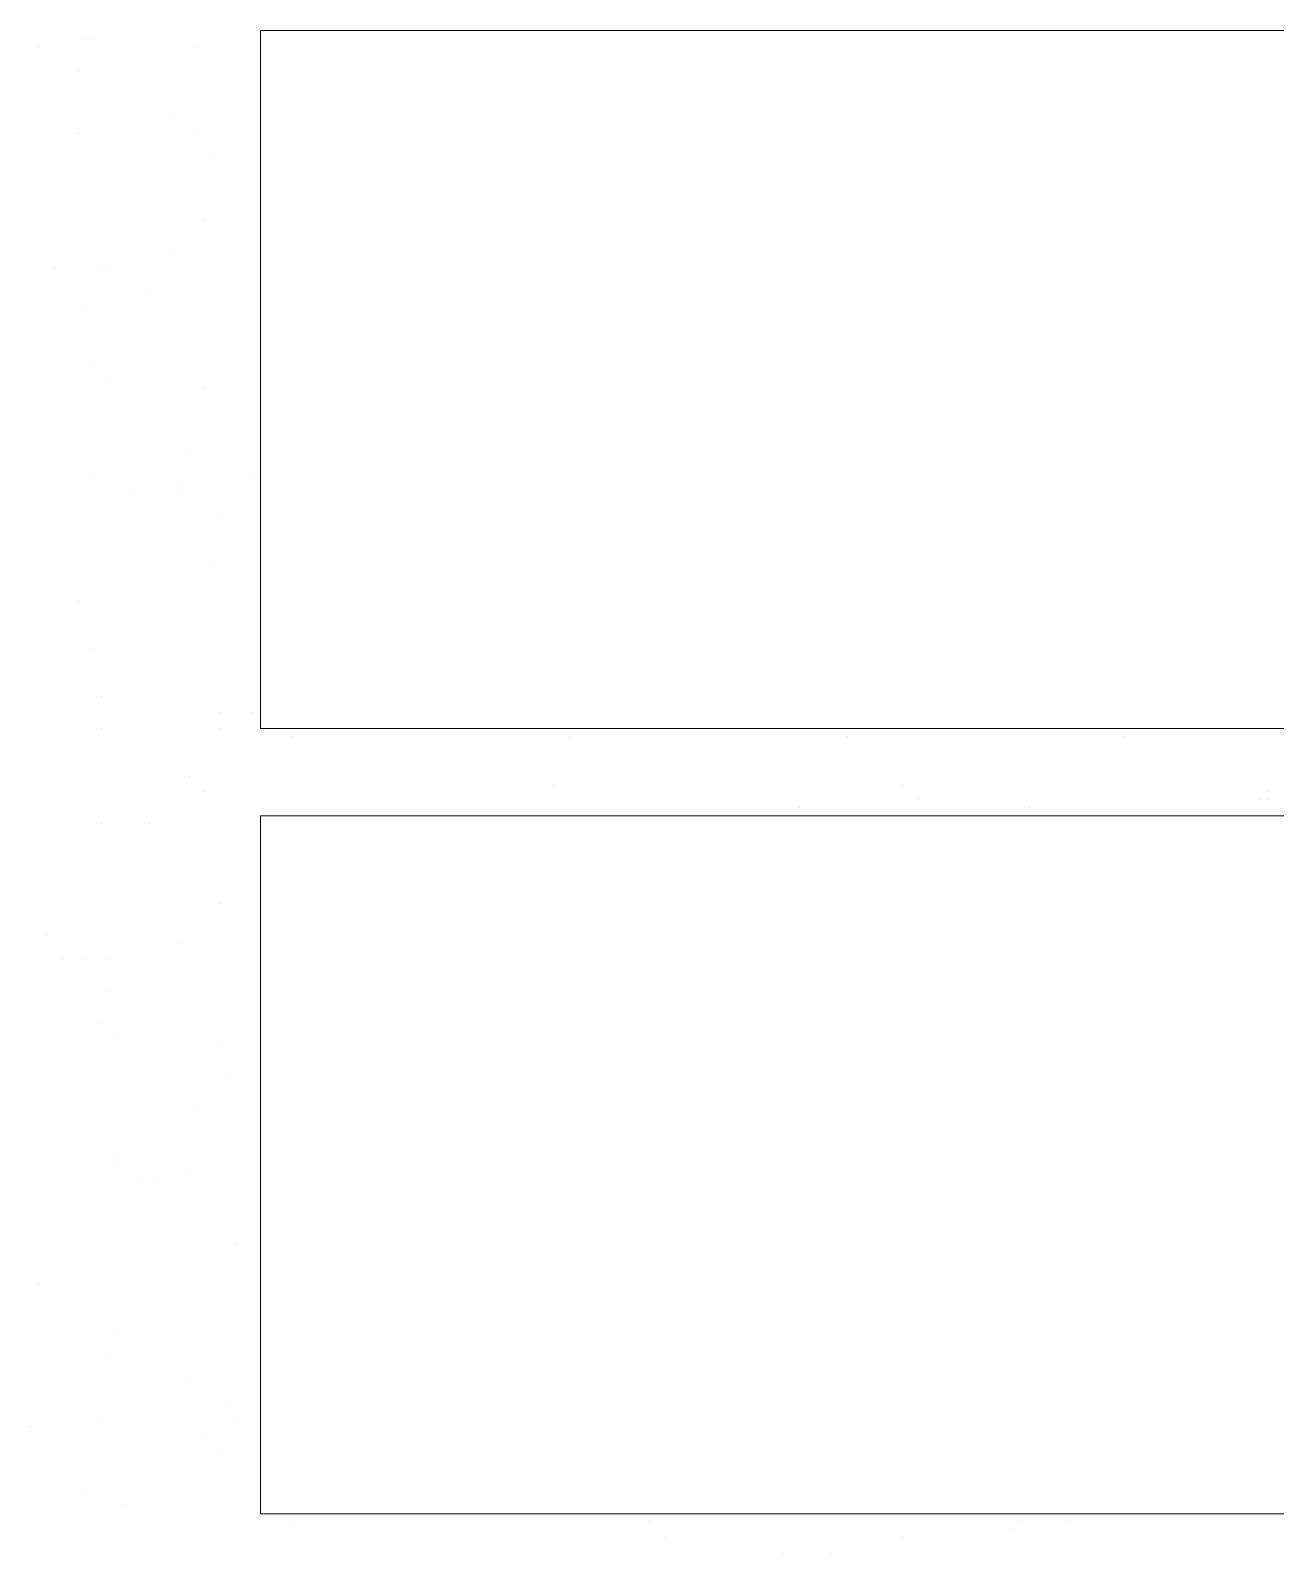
# Model space of a CAD drawing. Header units: millimetres. Extents: x 21 to 236, y 15 to 64.
# Drawn here: x 43.577 to 44.289, y 28.793 to 29.663 of the extents above; entities that cross this region are included whole.
import ezdxf

# ---------------------------------------------------------------- set-up
doc = ezdxf.new("R2010")
doc.units = ezdxf.units.MM
doc.layers.add('PDF_Cota', color=90, linetype='Continuous')
doc.layers.add('PDF_Grama', color=7, linetype='Continuous', true_color=0x397200)

msp = doc.modelspace()

# ---------------------------------------------------------------- linework, layer by layer
at = {"layer": 'PDF_Cota', "lineweight": 0}
for points in [[(43.70888, 29.26395), (47.66113, 29.26395), (47.66113, 29.6628), (43.70888, 29.6628)], [(43.70888, 28.81524), (47.66113, 28.81524), (47.66113, 29.21409), (43.70888, 29.21409)]]:
    msp.add_lwpolyline(points, close=True, dxfattribs=at)
at = {"layer": 'PDF_Grama', "lineweight": 20}
for points in [[(43.60916, 29.65827), (43.60916, 29.65827)], [(43.6137, 29.65827), (43.6137, 29.65827)], [(43.58197, 29.65373), (43.58197, 29.65373)], [(43.67262, 29.65373), (43.67262, 29.65373)], [(43.60463, 29.64014), (43.60463, 29.64014)], [(43.65902, 29.61294), (43.65902, 29.61294)], [(43.60463, 29.60388), (43.60463, 29.60388)], [(43.67262, 29.60388), (43.67262, 29.60388)], [(43.68168, 29.59028), (43.68168, 29.59028)], [(43.67715, 29.55402), (43.67715, 29.55402)], [(43.65902, 29.53589), (43.65902, 29.53589)], [(43.59103, 29.52683), (43.59103, 29.52683)], [(43.61823, 29.52683), (43.61823, 29.52683)], [(43.62276, 29.52683), (43.62276, 29.52683)], [(43.64542, 29.51323), (43.64542, 29.51323)], [(43.60916, 29.50417), (43.60916, 29.50417)], [(43.6137, 29.47244), (43.6137, 29.47244)], [(43.62276, 29.46337), (43.62276, 29.46337)], [(43.67715, 29.45884), (43.67715, 29.45884)], [(43.66808, 29.42258), (43.66808, 29.42258)], [(43.6137, 29.40899), (43.6137, 29.40899)], [(43.70434, 29.40899), (43.70434, 29.40899)], [(43.63636, 29.39992), (43.63636, 29.39992)], [(43.66355, 29.40445), (43.66355, 29.40445)], [(43.66355, 29.39992), (43.66355, 29.39992)], [(43.68621, 29.38632), (43.68621, 29.38632)], [(43.68168, 29.35913), (43.68168, 29.35913)], [(43.60463, 29.33647), (43.60463, 29.33647)], [(43.6137, 29.30927), (43.6137, 29.30927)], [(43.61823, 29.28208), (43.61823, 29.28208)], [(43.68621, 29.27301), (43.68621, 29.27301)], [(43.70434, 29.27301), (43.70434, 29.27301)], [(43.61823, 29.26395), (43.61823, 29.26395)], [(43.68621, 29.26395), (43.68621, 29.26395)], [(43.72701, 29.25942), (43.72701, 29.25942)], [(43.88564, 29.25942), (43.88564, 29.25942)], [(43.94909, 29.26395), (43.94909, 29.26395)], [(44.04427, 29.25942), (44.04427, 29.25942)], [(44.20291, 29.25942), (44.20291, 29.25942)], [(43.66808, 29.23675), (43.66808, 29.23675)], [(43.87657, 29.23222), (43.87657, 29.23222)], [(44.076, 29.23222), (44.076, 29.23222)], [(43.67715, 29.22769), (43.67715, 29.22769)], [(44.08506, 29.22316), (44.08506, 29.22316)], [(44.27996, 29.22316), (44.27996, 29.22316)], [(44.28449, 29.22769), (44.28449, 29.22769)], [(44.28449, 29.22316), (44.28449, 29.22316)], [(43.88564, 29.21409), (43.88564, 29.21409)], [(44.01708, 29.21862), (44.01708, 29.21862)], [(44.14852, 29.21862), (44.14852, 29.21862)], [(43.61823, 29.20956), (43.61823, 29.20956)], [(43.64542, 29.20956), (43.64542, 29.20956)], [(43.68621, 29.16424), (43.68621, 29.16424)], [(43.5865, 29.14611), (43.5865, 29.14611)], [(43.66355, 29.14157), (43.66355, 29.14157)], [(43.59557, 29.13251), (43.59557, 29.13251)], [(43.60916, 29.13251), (43.60916, 29.13251)], [(43.62276, 29.13251), (43.62276, 29.13251)], [(43.62276, 29.11438), (43.62276, 29.11438)], [(43.61823, 29.09625), (43.61823, 29.09625)], [(43.62729, 29.08718), (43.62729, 29.08718)], [(43.68621, 29.08265), (43.68621, 29.08265)], [(43.69075, 29.06452), (43.69075, 29.06452)], [(43.67262, 29.04639), (43.67262, 29.04639)], [(43.62729, 29.0192), (43.62729, 29.0192)], [(43.62729, 29.01467), (43.62729, 29.01467)], [(43.64089, 29.0056), (43.64089, 29.0056)], [(43.64995, 29.0056), (43.64995, 29.0056)], [(43.66808, 29.01013), (43.66808, 29.01013)], [(43.69528, 28.96934), (43.69528, 28.96934)], [(43.58197, 28.94668), (43.58197, 28.94668)], [(43.62729, 28.91949), (43.62729, 28.91949)], [(43.62276, 28.90589), (43.62276, 28.90589)], [(43.66808, 28.89229), (43.66808, 28.89229)], [(43.69075, 28.87869), (43.69075, 28.87869)], [(43.69075, 28.87869), (43.69075, 28.87869)], [(43.61823, 28.86963), (43.61823, 28.86963)], [(43.69528, 28.86963), (43.69528, 28.86963)], [(43.57744, 28.8651), (43.57744, 28.8651)], [(43.67715, 28.86056), (43.67715, 28.86056)], [(43.68621, 28.8515), (43.68621, 28.8515)], [(43.60916, 28.82884), (43.60916, 28.82884)], [(43.63182, 28.81977), (43.63182, 28.81977)], [(43.72701, 28.81071), (43.72701, 28.81071)], [(43.93096, 28.81071), (43.93096, 28.81071)], [(44.13945, 28.80618), (44.13945, 28.80618)], [(44.14399, 28.81071), (44.14399, 28.81071)], [(44.17118, 28.81071), (44.17118, 28.81071)], [(43.94003, 28.80164), (43.94003, 28.80164)], [(44.076, 28.80164), (44.076, 28.80164)], [(44.00801, 28.79258), (44.00801, 28.79258)], [(44.03521, 28.79258), (44.03521, 28.79258)]]:
    msp.add_lwpolyline(points, dxfattribs=at)

doc.saveas('drawing.dxf')
